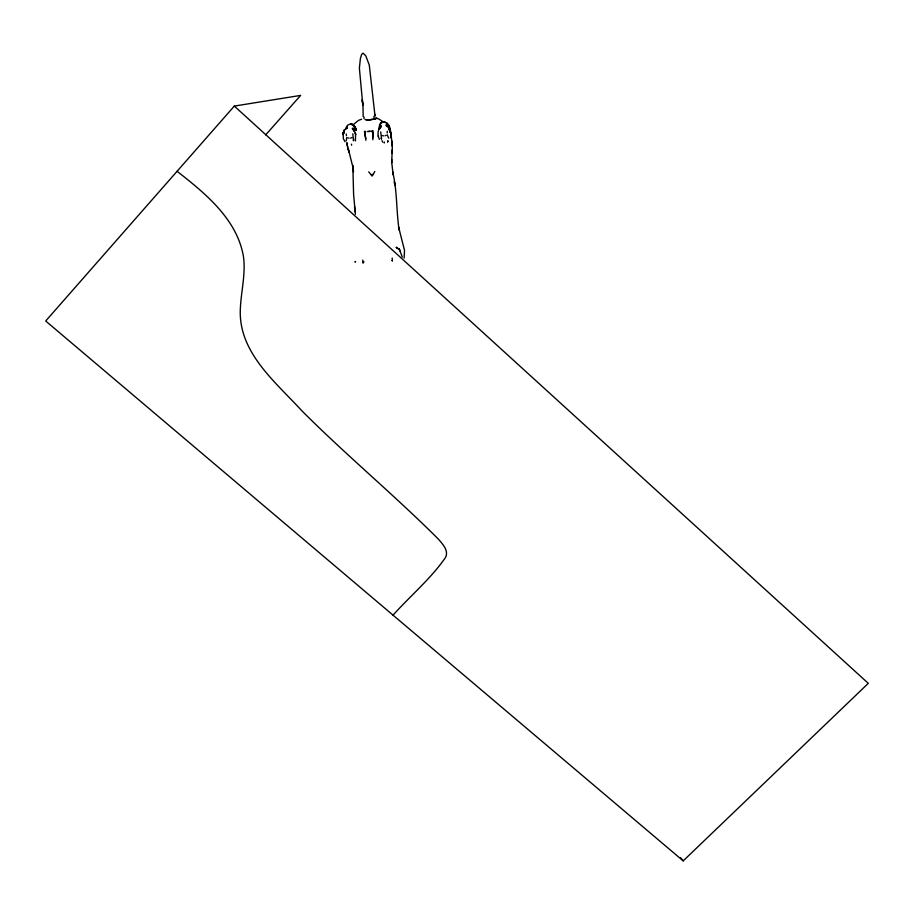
<?xml version="1.0" encoding="UTF-8"?>
<svg xmlns="http://www.w3.org/2000/svg" width="914" height="914" viewBox="0 0 914 914"><rect width="100%" height="100%" fill="white"/><g stroke="black" fill="none" stroke-linecap="round" stroke-linejoin="round"><path stroke-width="1.37" d="M391.718 159.482L391.729 162.566L392.312 146.457L391.123 134.598M346.223 140.893L346.76 137.511M363.166 116.661L363.041 107.555L359.373 68.162L360.402 58.45L361.658 54.383L363.052 53.126L365.806 55.88L369.29 65.123L375.014 115.895M392.323 260.844L392.186 258.034M380.384 127.891L381.435 125.972C377.391 128.931 377.254 135.238 379.379 139.328M343.573 132.027L343.218 134.952L344.178 130.256L347.24 127.492L346.646 128.348M343.253 134.461L344.11 130.542L343.378 133.033M353.729 139.225L353.444 140.79L352.815 133.764M372.866 139.785L373.015 130.668L371.53 131.627M343.664 131.787L343.424 132.827C344.864 127.857 341.596 139.282 344.304 130.051L343.276 133.97L343.527 132.416M379.264 128.634C378.419 118.877 389.775 121.116 390.072 129.297L386.085 124.99L387.513 125.972M343.344 133.204L343.298 138.562L345.012 141.704M363.761 262.307L363.863 261.724M387.959 140.619L387.776 141.419M363.955 118.603L364.24 117.175M372.615 138.094L372.969 132.644L371.895 130.919M379.516 128.303L379.31 129.331L380.67 125.938M404.125 258.136L404.514 250.322L398.595 227.106L399.464 230.591M351.593 145.212L351.513 144.184M388.724 138.151L387.25 134.804M387.673 141.807L387.822 141.259L387.616 141.99M384.303 141.99L384.234 143.03M390.701 137.843L390.701 131.376L388.918 127.286L390.221 132.199M380.087 124.727L379.607 126.246L380.464 123.916M345.721 129.548C346.429 121.928 355.466 122.739 356.072 129.868L354.986 127.583M374.809 171.466L372.135 176.071L368.719 171.878M380.875 123.184L380.315 124.247L381.332 122.602M355.42 140.939L355.592 134.232L354.244 130.336L352.427 128.348L353.947 131.342M355.18 262.124L355.58 261.484L355.043 261.747M347.012 127.754L347.229 127.469M391.992 260.581L392.494 260.753M234.315 106.081L45.7 321.008L683.192 860.874L868.3 683.352L234.315 106.081L300.637 95.41L265.723 134.849M379.87 127.469L380.784 126.726L379.47 127.914M393.043 615.156C410.352 595.814 430.745 578.825 445.575 557.414C448.98 550.514 442.513 544.001 438.389 539.146C394.242 494.977 345.983 455.069 301.883 410.82C276.302 382.829 240.313 354.038 240.256 312.622C240.348 293.954 245.946 275.514 243.501 256.834C237.252 219.326 205.33 193.38 177.088 171.295M365.611 131.342L364.686 133.193L365.886 138.54M371.118 174.631L372.855 174.517M385.091 135.786L386.119 135.295M352.244 125.492L358.379 120.454L361.613 119.208M350.588 138.117L351.799 137.603M372.352 119.06L368.89 120.134L365.394 119.608M374.649 118.82L375.483 118.889L369.039 120.18L365.234 119.505M370.467 131.159L367.691 131.547L369.793 131.399M375.894 118.283L378.533 118.843L382.383 121.265M381.572 138.894L380.692 131.902M374.089 118.74L375.38 118.969M382.292 135.558L383.583 135.9M347.948 137.854L349.068 138.197M365.737 132.016L364.435 131.25L365.908 140.253M352.507 128.508L354.415 130.679L352.655 128.76L353.432 129.445M353.981 127.023L356.072 129.868M381.481 138.917L381.024 138.277M363.315 262.558L362.709 260.067M386.702 125.367L387.376 126.098M386.199 125.424L387.25 126.543M352.427 128.348L353.078 129.114M680.45 857.595L683.192 860.874M398.001 248.768L396.607 247.466L399.395 249.533L402.309 257.074M382.783 142.196L382.006 140.619M389.798 130.942L390.05 131.536M347.526 143.955L347.034 142.664M389.718 130.611L390.438 132.404M363.144 262.855L362.915 262.192L362.938 262.798M373.769 116.546L374.18 117.929M348.885 152.204L348.2 148.479L353.341 168.953L352.838 165.548L353.604 194.453L355.409 214.333M346.737 143.212L347.72 147.097M347.08 144.595L348.817 151.815M374.591 114.01L375.014 115.884M388.781 128.611L389.067 129.982L388.976 129.365M398.881 228.351C396.265 209.626 397.179 190.443 392.689 171.901L393.146 174.848L391.729 162.418M389.981 130.668L390.255 132.244M394.859 184.834L394.322 181.806L394.894 185.051M354.518 206.358L355.089 211.831L354.803 209.215M378.236 135.878L378.362 136.746M346.235 133.958L346.452 135.672M362.275 99.809L362.858 105.247L362.31 100.014M392.312 146.457L392.003 142.527M353.261 168.564L353.49 171.969M391.877 141.03L391.98 143.212M387.216 131.216L387.262 132.941M392.334 150.045L392.14 153.301L392.334 150.045M379.059 128.68L378.864 129.32L379.584 127.789L379.059 128.68M347.389 127.343L346.669 128.051L347.389 127.343M381.732 122.248L381.195 122.773L381.732 122.248M383.149 121.631L382.349 121.87L383.149 121.631M376.945 118.409L375.757 118.272L376.945 118.409M351.844 123.904L350.85 123.778L351.844 123.904M384.725 121.768L383.903 121.608L384.725 121.768M397.27 247.82L396.265 247.397L397.27 247.82M388.336 126.646L389.73 128.634L388.336 126.646M387.25 123.584L386.382 122.727L387.25 123.584M399.235 249.339L398.687 248.642L400.172 250.927L399.235 249.339M388.621 125.698L387.89 124.418L388.621 125.698M354.563 126.68L354.164 125.995L356.14 130.119L354.563 126.68M389.97 129.011L390.347 129.937L389.97 129.011M355.363 133.284L355.626 134.369L355.363 133.284M390.941 133.033L391.055 134.164L390.941 133.033"/></g></svg>
